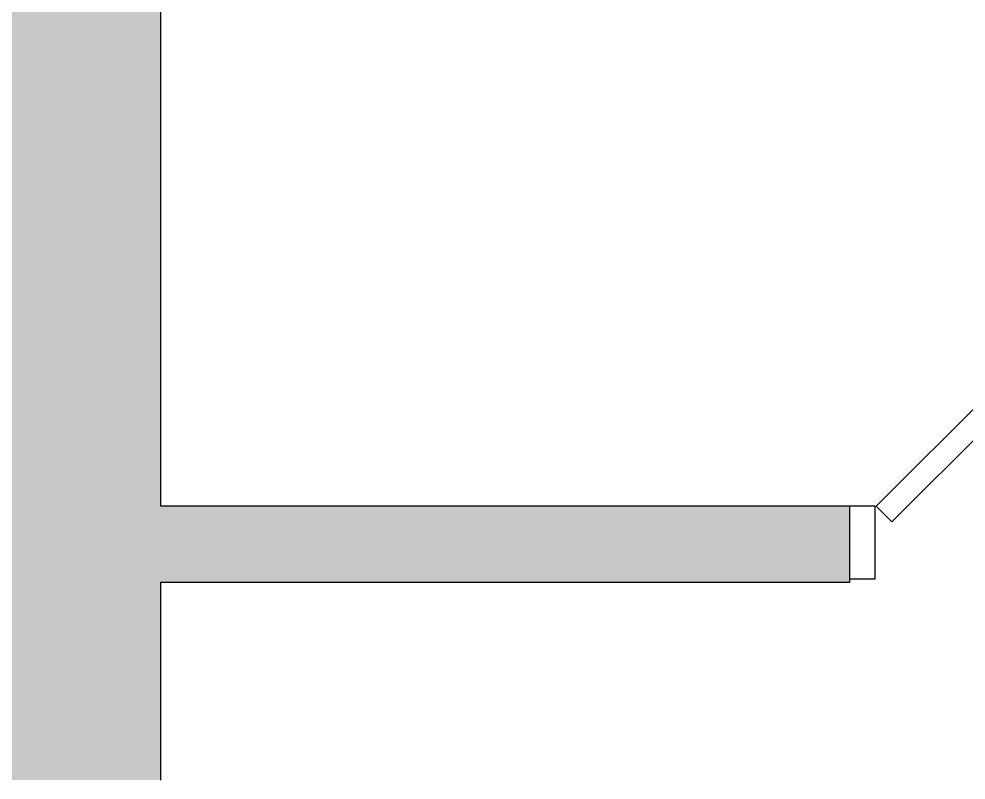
# Model space of a CAD drawing. Header units: inches. Extents: x -1176 to 1545, y -2552 to 978.
# Drawn here: x -356 to -281.3, y 343.1 to 403.2 of the extents above; entities that cross this region are included whole.
import ezdxf

# ---------------------------------------------------------------- set-up
doc = ezdxf.new("R2010")
doc.units = ezdxf.units.IN
doc.header["$MEASUREMENT"] = 0
doc.linetypes.add('Demolished', pattern=[0.1875, 0.125, -0.0625])
for name, color, linetype, lineweight in [('A-DOOR', 31, 'Demolished', 9), ('A-DOOR-FRAM', 31, 'Demolished', 30), ('A-WALL', 113, 'Continuous', 18), ('A-WALL-PATT', 111, 'Continuous', 18)]:
    doc.layers.add(name, color=color, linetype=linetype, lineweight=lineweight)

# ---------------------------------------------------------------- blocks, each defined once
blk = doc.blocks.new('Single Flush - D2 2_6_ X 8_-8253010-2nd Floor Demo')
at = {"layer": 'A-DOOR', "color": 8, "linetype": 'Continuous', "lineweight": 30}
for p, q in [((-7.412, -22.843), (13.669, -1.763)), ((13.669, -1.763), (14.906, -3)), ((14.906, -3), (-6.174, -24.081)), ((-6.174, -24.081), (-7.412, -22.843))]:
    blk.add_line(p, q, dxfattribs=at)
at = {"layer": 'A-DOOR', "linetype": 'Continuous'}
blk.add_arc((14.906, -3), 29.812, 179.5, 225, dxfattribs=at)
at = {"layer": 'A-DOOR-FRAM', "color": 8, "linetype": 'Continuous'}
for p, q in [((-17, 2.75), (-17, -3)), ((-17, 2.75), (-15, 2.75)), ((-15, 2.75), (-15, -3)), ((15, 2.75), (15, -3)), ((15, 2.75), (17, 2.75)), ((17, 2.75), (17, -3)), ((-17, -3), (-15, -3)), ((15, -3), (17, -3))]:
    blk.add_line(p, q, dxfattribs=at)

msp = doc.modelspace()

# ---------------------------------------------------------------- hatches: boundary and pattern name
at = {"layer": 'A-WALL-PATT', "lineweight": 9}
h = msp.add_hatch(color=7, dxfattribs=at)
h.paths.add_polyline_path([(-344.821, 106.468), (-344.821, 307.076), (-356.821, 307.076), (-356.821, 106.468)], flags=0)
h.paths.add_polyline_path([(-344.821, 343.076), (-344.821, 543.684), (-356.821, 543.684), (-356.821, 343.076)], flags=0)
h = msp.add_hatch(color=7, dxfattribs=at)
h.paths.add_polyline_path([(-256.459, 358.684), (-220.571, 358.684), (-220.571, 364.684), (-256.459, 364.684)], flags=0)
h.paths.add_polyline_path([(-335.568, 358.684), (-290.459, 358.684), (-290.459, 364.684), (-344.821, 364.684), (-344.821, 358.684)], flags=0)

# ---------------------------------------------------------------- linework, layer by layer
at = {"layer": 'A-WALL', "color": 8, "lineweight": 30}
for p, q in [((-344.821, 364.684), (-344.821, 543.684)), ((-290.459, 364.684), (-344.821, 364.684)), ((-290.459, 358.684), (-290.459, 364.684)), ((-344.821, 358.684), (-290.459, 358.684)), ((-344.821, 343.076), (-344.821, 358.684))]:
    msp.add_line(p, q, dxfattribs=at)

# ---------------------------------------------------------------- block references
at = {"layer": 'A-DOOR', "linetype": 'Continuous', "lineweight": 18, "rotation": 180}
msp.add_blockref('Single Flush - D2 2_6_ X 8_-8253010-2nd Floor Demo', (-273.459, 361.684), dxfattribs=at)

doc.saveas('drawing.dxf')
